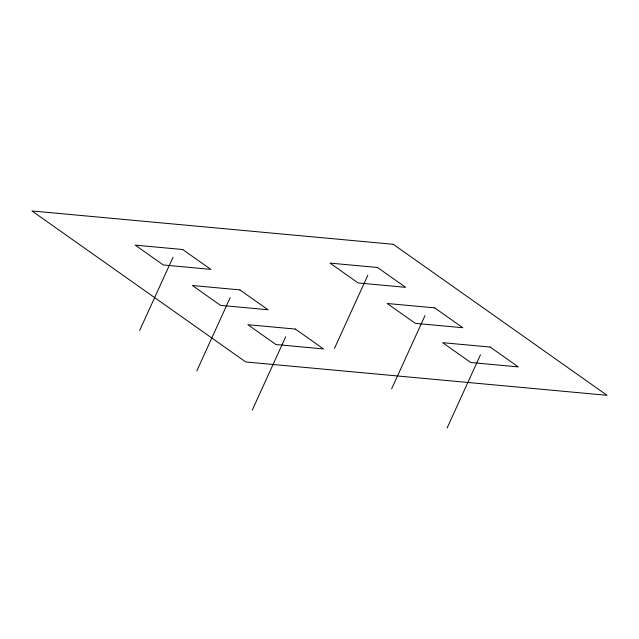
<?xml version="1.0" encoding="UTF-8"?>
<svg xmlns="http://www.w3.org/2000/svg" width="639" height="639" viewBox="0 0 639 639"><rect width="100%" height="100%" fill="white"/><g stroke="black" fill="none" stroke-linecap="round" stroke-linejoin="round"><path stroke-width="0.96" d="M139.637 330.507L173.025 257.245M196.812 370.892L230.2 297.63M252.285 410.07L285.673 336.817M334.437 348.487L367.824 275.225M391.611 388.871L424.999 315.61M447.084 428.05L480.472 354.789M393.241 244.29L31.95 210.95L245.759 361.97L607.05 395.309L393.241 244.29M182.714 249.514L135.228 245.128L163.328 264.977L210.822 269.362L182.714 249.514M377.521 267.493L330.028 263.108L358.128 282.957L405.621 287.342L377.521 267.493M239.897 289.898L192.403 285.513L220.511 305.37L267.997 309.747L239.897 289.898M434.696 307.878L387.202 303.493L415.31 323.342L462.796 327.727L434.696 307.878M295.37 329.077L247.876 324.7L275.984 344.549L323.47 348.934L295.37 329.077M490.169 347.057L442.675 342.672L470.783 362.529L518.269 366.906L490.169 347.057"/></g></svg>
